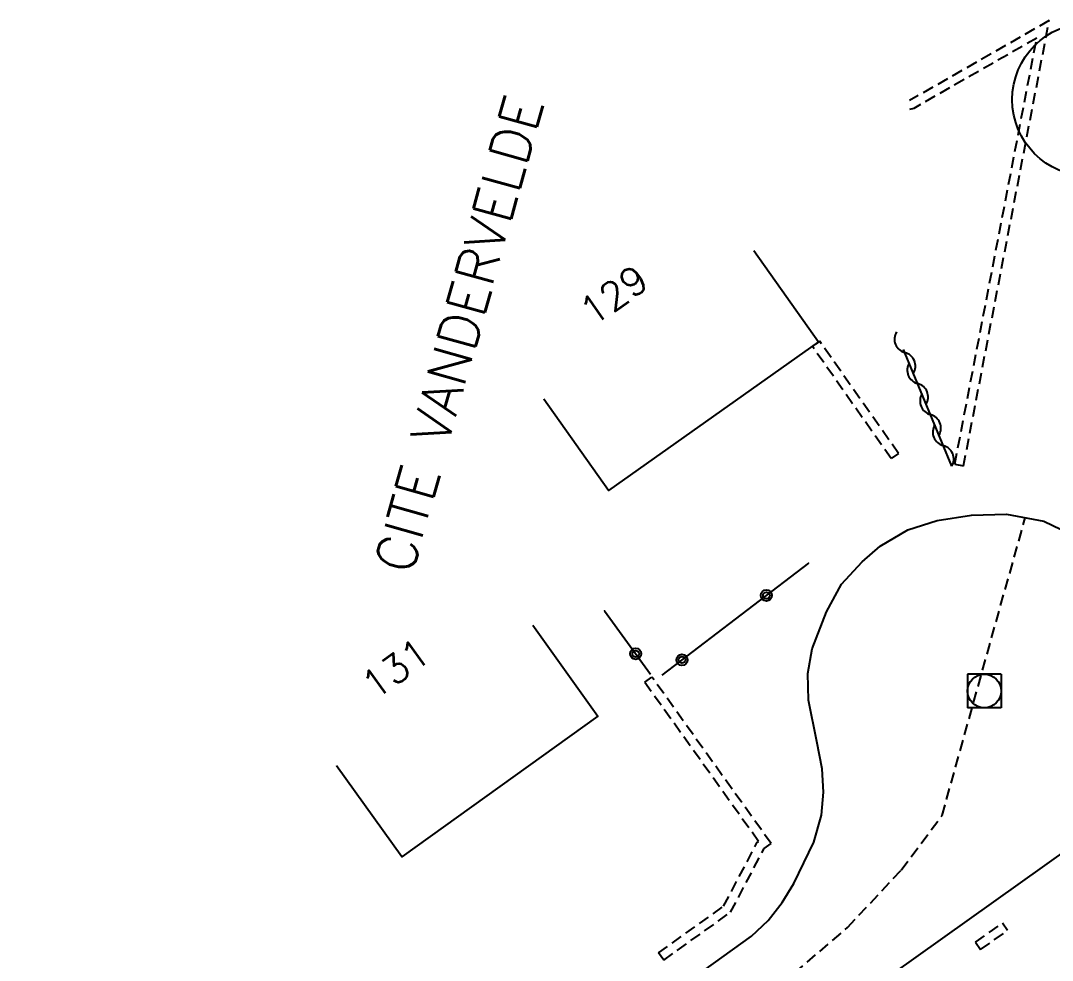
# Model space of a CAD drawing. Header units: millimetres. Extents: x 138000 to 139000, y 124000 to 124998.
# Drawn here: x 138052.34 to 138098.51, y 124737.58 to 124779.62 of the extents above; entities that cross this region are included whole.
import ezdxf
from ezdxf.enums import TextEntityAlignment as Align

# ---------------------------------------------------------------- set-up
doc = ezdxf.new("R2010")
doc.units = ezdxf.units.MM
doc.linetypes.add('DASHED', pattern=[0.75, 0.5, -0.25])
doc.layers.get('0').update_dxf_attribs({"linetype": 'CONTINUOUS'})
for name, color, linetype in [('W0001', 6, 'DASHED'), ('W0008', 7, 'CONTINUOUS'), ('W0100', 7, 'CONTINUOUS'), ('W0112', 1, 'DASHED'), ('W0310', 3, 'CONTINUOUS'), ('W0322', 7, 'CONTINUOUS'), ('W0420', 7, 'CONTINUOUS'), ('W0989', 7, 'CONTINUOUS'), ('W0991', 7, 'CONTINUOUS'), ('W1102', 7, 'CONTINUOUS')]:
    doc.layers.add(name, color=color, linetype=linetype)
doc.styles.get("Standard").update_dxf_attribs({"font": 'romans.shx', "width": 0.85})

# ---------------------------------------------------------------- blocks, each defined once
blk = doc.blocks.new('T420')
for p, q in [((0.75, 0.75), (-0.75, 0.75)), ((-0.75, 0.75), (-0.75, -0.75)), ((0.75, 0.75), (0.75, -0.75)), ((0.75, -0.75), (-0.75, -0.75))]:
    blk.add_line(p, q)
blk.add_ellipse((0, 0), major_axis=(-0.53, 0.53), ratio=1, start_param=3.926991, end_param=10.210176)
blk = doc.blocks.new('t322o')
at = {"color": 0, "linetype": 'Continuous'}
for radius in [0.25, 0.15]:
    blk.add_circle((0, 0), radius, dxfattribs=at)
blk = doc.blocks.new('t310o')
at = {"color": 0, "linetype": 'Continuous'}
for centre, start, end in [((-0.5, 0.375), 216.8699, 323.1304), ((0.5, -0.375), 36.8699, 143.1303)]:
    blk.add_arc(centre, 0.625, start, end, dxfattribs=at)

msp = doc.modelspace()

# ---------------------------------------------------------------- linework, layer by layer
at = {"layer": 'W0001'}
msp.add_lwpolyline([(138052.338, 124710.742), (138054.984, 124713.841), (138056.852, 124715.34), (138074.176, 124727.804), (138086.972, 124737.004), (138089.342, 124739.052), (138091.741, 124741.614), (138093.576, 124744.06), (138097.296, 124757.384)], dxfattribs=at)
at = {"layer": 'W0008'}
for points in [[(138076.164, 124732.283), (138085.041, 124738.663), (138085.798, 124739.363), (138086.419, 124740.165), (138086.946, 124741.019), (138087.836, 124742.869), (138088.182, 124744.075), (138088.268, 124745.11), (138088.211, 124746.148), (138087.973, 124747.375), (138087.604, 124749.228), (138087.568, 124750.416), (138087.756, 124751.526), (138088.403, 124753.173), (138089.077, 124754.419), (138089.997, 124755.418), (138090.804, 124756.118), (138092.041, 124756.837), (138093.349, 124757.266), (138094.887, 124757.503), (138096.465, 124757.544), (138098.128, 124757.223), (138099.65, 124756.495)], [(138100.447, 124743.454), (138080.985, 124729.6)]]:
    msp.add_lwpolyline(points, dxfattribs=at)
at = {"layer": 'W0100'}
for points in [[(138085.155, 124769.335), (138088.041, 124765.252), (138078.643, 124758.608), (138075.756, 124762.69), (138075.756, 124762.69), (138075.756, 124762.69), (138075.756, 124762.69), (138075.756, 124762.69), (138075.756, 124762.69), (138075.756, 124762.69), (138075.756, 124762.69), (138075.756, 124762.69), (138075.756, 124762.69), (138075.756, 124762.69), (138075.756, 124762.69), (138075.756, 124762.69), (138075.756, 124762.69), (138075.756, 124762.69), (138075.756, 124762.69), (138075.756, 124762.69), (138075.756, 124762.69), (138075.756, 124762.69), (138075.756, 124762.69), (138075.756, 124762.69), (138075.756, 124762.69), (138075.756, 124762.69), (138075.756, 124762.69), (138075.756, 124762.69), (138075.756, 124762.69), (138075.756, 124762.69), (138075.756, 124762.69), (138075.756, 124762.69), (138075.756, 124762.69), (138075.756, 124762.69), (138075.756, 124762.69), (138075.756, 124762.69), (138075.756, 124762.69), (138075.756, 124762.69), (138075.756, 124762.69), (138075.756, 124762.69), (138075.756, 124762.69), (138075.756, 124762.69), (138075.756, 124762.69), (138075.756, 124762.69), (138075.756, 124762.69), (138075.756, 124762.69), (138075.756, 124762.69), (138075.756, 124762.69), (138075.756, 124762.69), (138075.756, 124762.69), (138075.756, 124762.69), (138075.756, 124762.69), (138075.756, 124762.69), (138075.756, 124762.69), (138075.756, 124762.69), (138075.756, 124762.69), (138075.756, 124762.69), (138075.756, 124762.69), (138075.756, 124762.69), (138075.756, 124762.69), (138075.756, 124762.69), (138075.756, 124762.69), (138075.756, 124762.69), (138075.756, 124762.69), (138075.756, 124762.69), (138075.756, 124762.69), (138075.756, 124762.69), (138075.756, 124762.69), (138075.756, 124762.69), (138075.756, 124762.69), (138075.756, 124762.69), (138075.756, 124762.69), (138075.756, 124762.69), (138075.756, 124762.69), (138075.756, 124762.69), (138075.756, 124762.69), (138075.756, 124762.69), (138075.756, 124762.69), (138075.756, 124762.69), (138075.756, 124762.69), (138075.756, 124762.69), (138075.756, 124762.69), (138075.756, 124762.69), (138075.756, 124762.69), (138075.756, 124762.69), (138075.756, 124762.69), (138075.756, 124762.69), (138075.756, 124762.69), (138075.756, 124762.69), (138075.756, 124762.69), (138075.756, 124762.69), (138075.756, 124762.69), (138075.756, 124762.69), (138075.756, 124762.69), (138075.756, 124762.69), (138075.756, 124762.69), (138075.756, 124762.69), (138075.756, 124762.69), (138075.756, 124762.69), (138075.756, 124762.69), (138075.756, 124762.69), (138075.756, 124762.69), (138075.756, 124762.69), (138075.756, 124762.69), (138075.756, 124762.69), (138075.756, 124762.69), (138075.756, 124762.69), (138075.756, 124762.69), (138075.756, 124762.69), (138075.756, 124762.69), (138075.756, 124762.69), (138075.756, 124762.69), (138075.756, 124762.69), (138075.756, 124762.69), (138075.756, 124762.69), (138075.756, 124762.69), (138075.756, 124762.69), (138075.756, 124762.69), (138075.756, 124762.69), (138075.756, 124762.69)], [(138075.259, 124752.575), (138078.172, 124748.51), (138069.391, 124742.217), (138066.478, 124746.281), (138066.478, 124746.281), (138066.478, 124746.281), (138066.478, 124746.281), (138066.478, 124746.281), (138066.478, 124746.281), (138066.478, 124746.281), (138066.478, 124746.281), (138066.478, 124746.281), (138066.478, 124746.281), (138066.478, 124746.281), (138066.478, 124746.281), (138066.478, 124746.281), (138066.478, 124746.281), (138066.478, 124746.281), (138066.478, 124746.281), (138066.478, 124746.281), (138066.478, 124746.281), (138066.478, 124746.281), (138066.478, 124746.281), (138066.478, 124746.281), (138066.478, 124746.281), (138066.478, 124746.281), (138066.478, 124746.281), (138066.478, 124746.281), (138066.478, 124746.281), (138066.478, 124746.281), (138066.478, 124746.281), (138066.478, 124746.281), (138066.478, 124746.281), (138066.478, 124746.281), (138066.478, 124746.281), (138066.478, 124746.281), (138066.478, 124746.281), (138066.478, 124746.281), (138066.478, 124746.281), (138066.478, 124746.281), (138066.478, 124746.281), (138066.478, 124746.281), (138066.478, 124746.281), (138066.478, 124746.281), (138066.478, 124746.281), (138066.478, 124746.281), (138066.478, 124746.281), (138066.478, 124746.281), (138066.478, 124746.281), (138066.478, 124746.281), (138066.478, 124746.281), (138066.478, 124746.281), (138066.478, 124746.281), (138066.478, 124746.281), (138066.478, 124746.281), (138066.478, 124746.281), (138066.478, 124746.281), (138066.478, 124746.281), (138066.478, 124746.281), (138066.478, 124746.281), (138066.478, 124746.281), (138066.478, 124746.281), (138066.478, 124746.281), (138066.478, 124746.281), (138066.478, 124746.281), (138066.478, 124746.281), (138066.478, 124746.281), (138066.478, 124746.281), (138066.478, 124746.281), (138066.478, 124746.281), (138066.478, 124746.281), (138066.478, 124746.281), (138066.478, 124746.281), (138066.478, 124746.281), (138066.478, 124746.281), (138066.478, 124746.281), (138066.478, 124746.281), (138066.478, 124746.281), (138066.478, 124746.281), (138066.478, 124746.281), (138066.478, 124746.281), (138066.478, 124746.281), (138066.478, 124746.281), (138066.478, 124746.281), (138066.478, 124746.281), (138066.478, 124746.281), (138066.478, 124746.281), (138066.478, 124746.281), (138066.478, 124746.281), (138066.478, 124746.281), (138066.478, 124746.281), (138066.478, 124746.281), (138066.478, 124746.281), (138066.478, 124746.281), (138066.478, 124746.281), (138066.478, 124746.281), (138066.478, 124746.281), (138066.478, 124746.281), (138066.478, 124746.281), (138066.478, 124746.281), (138066.478, 124746.281), (138066.478, 124746.281), (138066.478, 124746.281), (138066.478, 124746.281), (138066.478, 124746.281), (138066.478, 124746.281), (138066.478, 124746.281), (138066.478, 124746.281), (138066.478, 124746.281), (138066.478, 124746.281), (138066.478, 124746.281), (138066.478, 124746.281), (138066.478, 124746.281), (138066.478, 124746.281), (138066.478, 124746.281), (138066.478, 124746.281), (138066.478, 124746.281), (138066.478, 124746.281), (138066.478, 124746.281), (138066.478, 124746.281)]]:
    msp.add_lwpolyline(points, dxfattribs=at)
at = {"layer": 'W0112'}
for points in [[(138094.536, 124759.699), (138098.371, 124779.623), (138092.111, 124776.044), (138092.111, 124776.044), (138092.111, 124776.044), (138092.111, 124776.044), (138092.111, 124776.044), (138092.111, 124776.044), (138092.111, 124776.044), (138092.111, 124776.044), (138092.111, 124776.044), (138092.111, 124776.044), (138092.111, 124776.044), (138092.111, 124776.044), (138092.111, 124776.044), (138092.111, 124776.044), (138092.111, 124776.044), (138092.111, 124776.044), (138092.111, 124776.044), (138092.111, 124776.044), (138092.111, 124776.044), (138092.111, 124776.044), (138092.111, 124776.044), (138092.111, 124776.044), (138092.111, 124776.044), (138092.111, 124776.044), (138092.111, 124776.044), (138092.111, 124776.044), (138092.111, 124776.044), (138092.111, 124776.044), (138092.111, 124776.044), (138092.111, 124776.044), (138092.111, 124776.044), (138092.111, 124776.044), (138092.111, 124776.044), (138092.111, 124776.044), (138092.111, 124776.044), (138092.111, 124776.044), (138092.111, 124776.044), (138092.111, 124776.044), (138092.111, 124776.044), (138092.111, 124776.044), (138092.111, 124776.044), (138092.111, 124776.044), (138092.111, 124776.044), (138092.111, 124776.044), (138092.111, 124776.044), (138092.111, 124776.044), (138092.111, 124776.044), (138092.111, 124776.044), (138092.111, 124776.044), (138092.111, 124776.044), (138092.111, 124776.044), (138092.111, 124776.044), (138092.111, 124776.044), (138092.111, 124776.044), (138092.111, 124776.044), (138092.111, 124776.044), (138092.111, 124776.044), (138092.111, 124776.044), (138092.111, 124776.044), (138092.111, 124776.044), (138092.111, 124776.044), (138092.111, 124776.044), (138092.111, 124776.044), (138092.111, 124776.044), (138092.111, 124776.044), (138092.111, 124776.044), (138092.111, 124776.044), (138092.111, 124776.044), (138092.111, 124776.044), (138092.111, 124776.044), (138092.111, 124776.044), (138092.111, 124776.044), (138092.111, 124776.044), (138092.111, 124776.044), (138092.111, 124776.044), (138092.111, 124776.044), (138092.111, 124776.044), (138092.111, 124776.044), (138092.111, 124776.044), (138092.111, 124776.044), (138092.111, 124776.044), (138092.111, 124776.044), (138092.111, 124776.044), (138092.111, 124776.044), (138092.111, 124776.044), (138092.111, 124776.044), (138092.111, 124776.044), (138092.111, 124776.044), (138092.111, 124776.044), (138092.111, 124776.044), (138092.111, 124776.044), (138092.111, 124776.044), (138092.111, 124776.044), (138092.111, 124776.044), (138092.111, 124776.044), (138092.111, 124776.044), (138092.111, 124776.044), (138092.111, 124776.044), (138092.111, 124776.044), (138092.111, 124776.044), (138092.111, 124776.044), (138092.111, 124776.044), (138092.111, 124776.044), (138092.111, 124776.044), (138092.111, 124776.044), (138092.111, 124776.044), (138092.111, 124776.044), (138092.111, 124776.044), (138092.111, 124776.044), (138092.111, 124776.044), (138092.111, 124776.044), (138092.111, 124776.044), (138092.111, 124776.044), (138092.111, 124776.044), (138092.111, 124776.044), (138092.111, 124776.044), (138092.111, 124776.044)], [(138094.143, 124759.775), (138097.814, 124778.844), (138092.31, 124775.697), (138092.111, 124775.644)], [(138091.625, 124760.262), (138091.298, 124760.032), (138087.771, 124765.051), (138087.935, 124765.166), (138087.935, 124765.166), (138087.935, 124765.166), (138087.935, 124765.166), (138087.935, 124765.166), (138087.935, 124765.166), (138087.935, 124765.166), (138087.935, 124765.166), (138087.935, 124765.166), (138087.935, 124765.166), (138087.935, 124765.166), (138087.935, 124765.166), (138087.935, 124765.166), (138087.935, 124765.166), (138087.935, 124765.166), (138087.935, 124765.166), (138087.935, 124765.166), (138087.935, 124765.166), (138087.935, 124765.166), (138087.935, 124765.166), (138087.935, 124765.166), (138087.935, 124765.166), (138087.935, 124765.166), (138087.935, 124765.166), (138087.935, 124765.166), (138087.935, 124765.166), (138087.935, 124765.166), (138087.935, 124765.166), (138087.935, 124765.166), (138087.935, 124765.166), (138087.935, 124765.166), (138087.935, 124765.166), (138087.935, 124765.166), (138087.935, 124765.166), (138087.935, 124765.166), (138087.935, 124765.166), (138087.935, 124765.166), (138087.935, 124765.166), (138087.935, 124765.166), (138087.935, 124765.166), (138087.935, 124765.166), (138087.935, 124765.166), (138087.935, 124765.166), (138087.935, 124765.166), (138087.935, 124765.166), (138087.935, 124765.166), (138087.935, 124765.166), (138087.935, 124765.166), (138087.935, 124765.166), (138087.935, 124765.166), (138087.935, 124765.166), (138087.935, 124765.166), (138087.935, 124765.166), (138087.935, 124765.166), (138087.935, 124765.166), (138087.935, 124765.166), (138087.935, 124765.166), (138087.935, 124765.166), (138087.935, 124765.166), (138087.935, 124765.166), (138087.935, 124765.166), (138087.935, 124765.166), (138087.935, 124765.166), (138087.935, 124765.166), (138087.935, 124765.166), (138087.935, 124765.166), (138087.935, 124765.166), (138087.935, 124765.166), (138087.935, 124765.166), (138087.935, 124765.166), (138087.935, 124765.166), (138087.935, 124765.166), (138087.935, 124765.166), (138087.935, 124765.166), (138087.935, 124765.166), (138087.935, 124765.166), (138087.935, 124765.166), (138087.935, 124765.166), (138087.935, 124765.166), (138087.935, 124765.166), (138087.935, 124765.166), (138087.935, 124765.166), (138087.935, 124765.166), (138087.935, 124765.166), (138087.935, 124765.166), (138087.935, 124765.166), (138087.935, 124765.166), (138087.935, 124765.166), (138087.935, 124765.166), (138087.935, 124765.166), (138087.935, 124765.166), (138087.935, 124765.166), (138087.935, 124765.166), (138087.935, 124765.166), (138087.935, 124765.166), (138087.935, 124765.166), (138087.935, 124765.166), (138087.935, 124765.166), (138087.935, 124765.166), (138087.935, 124765.166), (138087.935, 124765.166), (138087.935, 124765.166), (138087.935, 124765.166), (138087.935, 124765.166), (138087.935, 124765.166), (138087.935, 124765.166), (138087.935, 124765.166), (138087.935, 124765.166), (138087.935, 124765.166), (138087.935, 124765.166), (138087.935, 124765.166), (138087.935, 124765.166), (138087.935, 124765.166), (138087.935, 124765.166), (138087.935, 124765.166), (138087.935, 124765.166), (138087.935, 124765.166)], [(138091.625, 124760.262), (138088.098, 124765.281), (138087.935, 124765.166), (138087.935, 124765.166), (138087.935, 124765.166), (138087.935, 124765.166), (138087.935, 124765.166), (138087.935, 124765.166), (138087.935, 124765.166), (138087.935, 124765.166), (138087.935, 124765.166), (138087.935, 124765.166), (138087.935, 124765.166), (138087.935, 124765.166), (138087.935, 124765.166), (138087.935, 124765.166), (138087.935, 124765.166), (138087.935, 124765.166), (138087.935, 124765.166), (138087.935, 124765.166), (138087.935, 124765.166), (138087.935, 124765.166), (138087.935, 124765.166), (138087.935, 124765.166), (138087.935, 124765.166), (138087.935, 124765.166), (138087.935, 124765.166), (138087.935, 124765.166), (138087.935, 124765.166), (138087.935, 124765.166), (138087.935, 124765.166), (138087.935, 124765.166), (138087.935, 124765.166), (138087.935, 124765.166), (138087.935, 124765.166), (138087.935, 124765.166), (138087.935, 124765.166), (138087.935, 124765.166), (138087.935, 124765.166), (138087.935, 124765.166), (138087.935, 124765.166), (138087.935, 124765.166), (138087.935, 124765.166), (138087.935, 124765.166), (138087.935, 124765.166), (138087.935, 124765.166), (138087.935, 124765.166), (138087.935, 124765.166), (138087.935, 124765.166), (138087.935, 124765.166), (138087.935, 124765.166), (138087.935, 124765.166), (138087.935, 124765.166), (138087.935, 124765.166), (138087.935, 124765.166), (138087.935, 124765.166), (138087.935, 124765.166), (138087.935, 124765.166), (138087.935, 124765.166), (138087.935, 124765.166), (138087.935, 124765.166), (138087.935, 124765.166), (138087.935, 124765.166), (138087.935, 124765.166), (138087.935, 124765.166), (138087.935, 124765.166), (138087.935, 124765.166), (138087.935, 124765.166), (138087.935, 124765.166), (138087.935, 124765.166), (138087.935, 124765.166), (138087.935, 124765.166), (138087.935, 124765.166), (138087.935, 124765.166), (138087.935, 124765.166), (138087.935, 124765.166), (138087.935, 124765.166), (138087.935, 124765.166), (138087.935, 124765.166), (138087.935, 124765.166), (138087.935, 124765.166), (138087.935, 124765.166), (138087.935, 124765.166), (138087.935, 124765.166), (138087.935, 124765.166), (138087.935, 124765.166), (138087.935, 124765.166), (138087.935, 124765.166), (138087.935, 124765.166), (138087.935, 124765.166), (138087.935, 124765.166), (138087.935, 124765.166), (138087.935, 124765.166), (138087.935, 124765.166), (138087.935, 124765.166), (138087.935, 124765.166), (138087.935, 124765.166), (138087.935, 124765.166), (138087.935, 124765.166), (138087.935, 124765.166), (138087.935, 124765.166), (138087.935, 124765.166), (138087.935, 124765.166), (138087.935, 124765.166), (138087.935, 124765.166), (138087.935, 124765.166), (138087.935, 124765.166), (138087.935, 124765.166), (138087.935, 124765.166), (138087.935, 124765.166), (138087.935, 124765.166), (138087.935, 124765.166), (138087.935, 124765.166), (138087.935, 124765.166), (138087.935, 124765.166), (138087.935, 124765.166), (138087.935, 124765.166), (138087.935, 124765.166), (138087.935, 124765.166), (138087.935, 124765.166)], [(138094.143, 124759.775), (138094.536, 124759.699)], [(138081.117, 124737.593), (138080.885, 124737.918), (138083.799, 124740.002), (138085.304, 124742.862), (138085.363, 124742.903), (138080.267, 124750.021), (138080.592, 124750.254), (138080.592, 124750.254), (138080.592, 124750.254), (138080.592, 124750.254), (138080.592, 124750.254), (138080.592, 124750.254), (138080.592, 124750.254), (138080.592, 124750.254), (138080.592, 124750.254), (138080.592, 124750.254), (138080.592, 124750.254), (138080.592, 124750.254), (138080.592, 124750.254), (138080.592, 124750.254), (138080.592, 124750.254), (138080.592, 124750.254), (138080.592, 124750.254), (138080.592, 124750.254), (138080.592, 124750.254), (138080.592, 124750.254), (138080.592, 124750.254), (138080.592, 124750.254), (138080.592, 124750.254), (138080.592, 124750.254), (138080.592, 124750.254), (138080.592, 124750.254), (138080.592, 124750.254), (138080.592, 124750.254), (138080.592, 124750.254), (138080.592, 124750.254), (138080.592, 124750.254), (138080.592, 124750.254), (138080.592, 124750.254), (138080.592, 124750.254), (138080.592, 124750.254), (138080.592, 124750.254), (138080.592, 124750.254), (138080.592, 124750.254), (138080.592, 124750.254), (138080.592, 124750.254), (138080.592, 124750.254), (138080.592, 124750.254), (138080.592, 124750.254), (138080.592, 124750.254), (138080.592, 124750.254), (138080.592, 124750.254), (138080.592, 124750.254), (138080.592, 124750.254), (138080.592, 124750.254), (138080.592, 124750.254), (138080.592, 124750.254), (138080.592, 124750.254), (138080.592, 124750.254), (138080.592, 124750.254), (138080.592, 124750.254), (138080.592, 124750.254), (138080.592, 124750.254), (138080.592, 124750.254), (138080.592, 124750.254), (138080.592, 124750.254), (138080.592, 124750.254), (138080.592, 124750.254), (138080.592, 124750.254), (138080.592, 124750.254), (138080.592, 124750.254), (138080.592, 124750.254), (138080.592, 124750.254), (138080.592, 124750.254), (138080.592, 124750.254), (138080.592, 124750.254), (138080.592, 124750.254), (138080.592, 124750.254), (138080.592, 124750.254), (138080.592, 124750.254), (138080.592, 124750.254), (138080.592, 124750.254), (138080.592, 124750.254), (138080.592, 124750.254), (138080.592, 124750.254), (138080.592, 124750.254), (138080.592, 124750.254), (138080.592, 124750.254), (138080.592, 124750.254), (138080.592, 124750.254), (138080.592, 124750.254), (138080.592, 124750.254), (138080.592, 124750.254), (138080.592, 124750.254), (138080.592, 124750.254), (138080.592, 124750.254), (138080.592, 124750.254), (138080.592, 124750.254), (138080.592, 124750.254), (138080.592, 124750.254), (138080.592, 124750.254), (138080.592, 124750.254), (138080.592, 124750.254), (138080.592, 124750.254), (138080.592, 124750.254), (138080.592, 124750.254), (138080.592, 124750.254), (138080.592, 124750.254), (138080.592, 124750.254), (138080.592, 124750.254), (138080.592, 124750.254), (138080.592, 124750.254), (138080.592, 124750.254), (138080.592, 124750.254), (138080.592, 124750.254), (138080.592, 124750.254), (138080.592, 124750.254), (138080.592, 124750.254), (138080.592, 124750.254), (138080.592, 124750.254)], [(138081.117, 124737.593), (138084.109, 124739.732), (138085.613, 124742.59), (138085.924, 124742.808), (138080.592, 124750.254), (138080.592, 124750.254), (138080.592, 124750.254), (138080.592, 124750.254), (138080.592, 124750.254), (138080.592, 124750.254), (138080.592, 124750.254), (138080.592, 124750.254), (138080.592, 124750.254), (138080.592, 124750.254), (138080.592, 124750.254), (138080.592, 124750.254), (138080.592, 124750.254), (138080.592, 124750.254), (138080.592, 124750.254), (138080.592, 124750.254), (138080.592, 124750.254), (138080.592, 124750.254), (138080.592, 124750.254), (138080.592, 124750.254), (138080.592, 124750.254), (138080.592, 124750.254), (138080.592, 124750.254), (138080.592, 124750.254), (138080.592, 124750.254), (138080.592, 124750.254), (138080.592, 124750.254), (138080.592, 124750.254), (138080.592, 124750.254), (138080.592, 124750.254), (138080.592, 124750.254), (138080.592, 124750.254), (138080.592, 124750.254), (138080.592, 124750.254), (138080.592, 124750.254), (138080.592, 124750.254), (138080.592, 124750.254), (138080.592, 124750.254), (138080.592, 124750.254), (138080.592, 124750.254), (138080.592, 124750.254), (138080.592, 124750.254), (138080.592, 124750.254), (138080.592, 124750.254), (138080.592, 124750.254), (138080.592, 124750.254), (138080.592, 124750.254), (138080.592, 124750.254), (138080.592, 124750.254), (138080.592, 124750.254), (138080.592, 124750.254), (138080.592, 124750.254), (138080.592, 124750.254), (138080.592, 124750.254), (138080.592, 124750.254), (138080.592, 124750.254), (138080.592, 124750.254), (138080.592, 124750.254), (138080.592, 124750.254), (138080.592, 124750.254), (138080.592, 124750.254), (138080.592, 124750.254), (138080.592, 124750.254), (138080.592, 124750.254), (138080.592, 124750.254), (138080.592, 124750.254), (138080.592, 124750.254), (138080.592, 124750.254), (138080.592, 124750.254), (138080.592, 124750.254), (138080.592, 124750.254), (138080.592, 124750.254), (138080.592, 124750.254), (138080.592, 124750.254), (138080.592, 124750.254), (138080.592, 124750.254), (138080.592, 124750.254), (138080.592, 124750.254), (138080.592, 124750.254), (138080.592, 124750.254), (138080.592, 124750.254), (138080.592, 124750.254), (138080.592, 124750.254), (138080.592, 124750.254), (138080.592, 124750.254), (138080.592, 124750.254), (138080.592, 124750.254), (138080.592, 124750.254), (138080.592, 124750.254), (138080.592, 124750.254), (138080.592, 124750.254), (138080.592, 124750.254), (138080.592, 124750.254), (138080.592, 124750.254), (138080.592, 124750.254), (138080.592, 124750.254), (138080.592, 124750.254), (138080.592, 124750.254), (138080.592, 124750.254), (138080.592, 124750.254), (138080.592, 124750.254), (138080.592, 124750.254), (138080.592, 124750.254), (138080.592, 124750.254), (138080.592, 124750.254), (138080.592, 124750.254), (138080.592, 124750.254), (138080.592, 124750.254), (138080.592, 124750.254), (138080.592, 124750.254), (138080.592, 124750.254), (138080.592, 124750.254), (138080.592, 124750.254), (138080.592, 124750.254), (138080.592, 124750.254), (138080.592, 124750.254)], [(138095.067, 124738.39), (138096.28, 124739.249), (138096.28, 124739.249), (138096.28, 124739.249), (138096.28, 124739.249), (138096.28, 124739.249), (138096.28, 124739.249), (138096.28, 124739.249), (138096.28, 124739.249), (138096.28, 124739.249), (138096.28, 124739.249), (138096.28, 124739.249), (138096.28, 124739.249), (138096.28, 124739.249), (138096.28, 124739.249), (138096.28, 124739.249), (138096.28, 124739.249), (138096.28, 124739.249), (138096.28, 124739.249), (138096.28, 124739.249), (138096.28, 124739.249), (138096.28, 124739.249), (138096.28, 124739.249), (138096.28, 124739.249), (138096.28, 124739.249), (138096.28, 124739.249), (138096.28, 124739.249), (138096.28, 124739.249), (138096.28, 124739.249), (138096.28, 124739.249), (138096.28, 124739.249), (138096.28, 124739.249), (138096.28, 124739.249), (138096.28, 124739.249), (138096.28, 124739.249), (138096.28, 124739.249), (138096.28, 124739.249), (138096.28, 124739.249), (138096.28, 124739.249), (138096.28, 124739.249), (138096.28, 124739.249), (138096.28, 124739.249), (138096.28, 124739.249), (138096.28, 124739.249), (138096.28, 124739.249), (138096.28, 124739.249), (138096.28, 124739.249), (138096.28, 124739.249), (138096.28, 124739.249), (138096.28, 124739.249), (138096.28, 124739.249), (138096.28, 124739.249), (138096.28, 124739.249), (138096.28, 124739.249), (138096.28, 124739.249), (138096.28, 124739.249), (138096.28, 124739.249), (138096.28, 124739.249), (138096.28, 124739.249), (138096.28, 124739.249), (138096.28, 124739.249), (138096.28, 124739.249), (138096.28, 124739.249), (138096.28, 124739.249), (138096.28, 124739.249), (138096.28, 124739.249), (138096.28, 124739.249), (138096.28, 124739.249), (138096.28, 124739.249), (138096.28, 124739.249), (138096.28, 124739.249), (138096.28, 124739.249), (138096.28, 124739.249), (138096.28, 124739.249), (138096.28, 124739.249), (138096.28, 124739.249), (138096.28, 124739.249), (138096.28, 124739.249), (138096.28, 124739.249), (138096.28, 124739.249), (138096.28, 124739.249), (138096.28, 124739.249), (138096.28, 124739.249), (138096.28, 124739.249), (138096.28, 124739.249), (138096.28, 124739.249), (138096.28, 124739.249), (138096.28, 124739.249), (138096.28, 124739.249), (138096.28, 124739.249), (138096.28, 124739.249), (138096.28, 124739.249), (138096.28, 124739.249), (138096.28, 124739.249), (138096.28, 124739.249), (138096.28, 124739.249), (138096.28, 124739.249), (138096.28, 124739.249), (138096.28, 124739.249), (138096.28, 124739.249), (138096.28, 124739.249), (138096.28, 124739.249), (138096.28, 124739.249), (138096.28, 124739.249), (138096.28, 124739.249), (138096.28, 124739.249), (138096.28, 124739.249), (138096.28, 124739.249), (138096.28, 124739.249), (138096.28, 124739.249), (138096.28, 124739.249), (138096.28, 124739.249), (138096.28, 124739.249), (138096.28, 124739.249), (138096.28, 124739.249), (138096.28, 124739.249), (138096.28, 124739.249), (138096.28, 124739.249), (138096.28, 124739.249), (138096.28, 124739.249)], [(138095.067, 124738.39), (138095.298, 124738.064), (138096.511, 124738.923), (138096.28, 124739.249), (138096.28, 124739.249), (138096.28, 124739.249), (138096.28, 124739.249), (138096.28, 124739.249), (138096.28, 124739.249), (138096.28, 124739.249), (138096.28, 124739.249), (138096.28, 124739.249), (138096.28, 124739.249), (138096.28, 124739.249), (138096.28, 124739.249), (138096.28, 124739.249), (138096.28, 124739.249), (138096.28, 124739.249), (138096.28, 124739.249), (138096.28, 124739.249), (138096.28, 124739.249), (138096.28, 124739.249), (138096.28, 124739.249), (138096.28, 124739.249), (138096.28, 124739.249), (138096.28, 124739.249), (138096.28, 124739.249), (138096.28, 124739.249), (138096.28, 124739.249), (138096.28, 124739.249), (138096.28, 124739.249), (138096.28, 124739.249), (138096.28, 124739.249), (138096.28, 124739.249), (138096.28, 124739.249), (138096.28, 124739.249), (138096.28, 124739.249), (138096.28, 124739.249), (138096.28, 124739.249), (138096.28, 124739.249), (138096.28, 124739.249), (138096.28, 124739.249), (138096.28, 124739.249), (138096.28, 124739.249), (138096.28, 124739.249), (138096.28, 124739.249), (138096.28, 124739.249), (138096.28, 124739.249), (138096.28, 124739.249), (138096.28, 124739.249), (138096.28, 124739.249), (138096.28, 124739.249), (138096.28, 124739.249), (138096.28, 124739.249), (138096.28, 124739.249), (138096.28, 124739.249), (138096.28, 124739.249), (138096.28, 124739.249), (138096.28, 124739.249), (138096.28, 124739.249), (138096.28, 124739.249), (138096.28, 124739.249), (138096.28, 124739.249), (138096.28, 124739.249), (138096.28, 124739.249), (138096.28, 124739.249), (138096.28, 124739.249), (138096.28, 124739.249), (138096.28, 124739.249), (138096.28, 124739.249), (138096.28, 124739.249), (138096.28, 124739.249), (138096.28, 124739.249), (138096.28, 124739.249), (138096.28, 124739.249), (138096.28, 124739.249), (138096.28, 124739.249), (138096.28, 124739.249), (138096.28, 124739.249), (138096.28, 124739.249), (138096.28, 124739.249), (138096.28, 124739.249), (138096.28, 124739.249), (138096.28, 124739.249), (138096.28, 124739.249), (138096.28, 124739.249), (138096.28, 124739.249), (138096.28, 124739.249), (138096.28, 124739.249), (138096.28, 124739.249), (138096.28, 124739.249), (138096.28, 124739.249), (138096.28, 124739.249), (138096.28, 124739.249), (138096.28, 124739.249), (138096.28, 124739.249), (138096.28, 124739.249), (138096.28, 124739.249), (138096.28, 124739.249), (138096.28, 124739.249), (138096.28, 124739.249), (138096.28, 124739.249), (138096.28, 124739.249), (138096.28, 124739.249), (138096.28, 124739.249), (138096.28, 124739.249), (138096.28, 124739.249), (138096.28, 124739.249), (138096.28, 124739.249), (138096.28, 124739.249), (138096.28, 124739.249), (138096.28, 124739.249), (138096.28, 124739.249), (138096.28, 124739.249), (138096.28, 124739.249), (138096.28, 124739.249), (138096.28, 124739.249), (138096.28, 124739.249), (138096.28, 124739.249), (138096.28, 124739.249)]]:
    msp.add_lwpolyline(points, dxfattribs=at)
at = {"layer": 'W0310'}
msp.add_lwpolyline([(138094.01, 124759.687), (138091.855, 124764.914)], dxfattribs=at)
at = {"layer": 'W0322'}
for points in [[(138087.601, 124755.346), (138087.601, 124755.346), (138087.601, 124755.346), (138087.601, 124755.346), (138087.601, 124755.346), (138087.601, 124755.346), (138087.601, 124755.346), (138087.601, 124755.346), (138087.601, 124755.346), (138087.601, 124755.346), (138087.601, 124755.346), (138087.601, 124755.346), (138087.601, 124755.346), (138087.601, 124755.346), (138087.601, 124755.346), (138087.601, 124755.346), (138087.601, 124755.346), (138087.601, 124755.346), (138087.601, 124755.346), (138081.033, 124750.336)], [(138087.601, 124755.346), (138087.601, 124755.346), (138087.601, 124755.346), (138087.601, 124755.346), (138087.601, 124755.346), (138087.601, 124755.346), (138087.601, 124755.346), (138087.601, 124755.346), (138087.601, 124755.346), (138087.601, 124755.346), (138087.601, 124755.346), (138087.601, 124755.346), (138087.601, 124755.346), (138087.601, 124755.346), (138087.601, 124755.346), (138087.601, 124755.346), (138087.601, 124755.346), (138087.601, 124755.346), (138087.601, 124755.346), (138087.601, 124755.346), (138087.601, 124755.346), (138087.601, 124755.346), (138087.601, 124755.346), (138087.601, 124755.346), (138087.601, 124755.346), (138087.601, 124755.346), (138087.601, 124755.346), (138087.601, 124755.346), (138087.601, 124755.346), (138087.601, 124755.346), (138087.601, 124755.346), (138087.601, 124755.346), (138087.601, 124755.346), (138087.601, 124755.346), (138087.601, 124755.346), (138087.601, 124755.346), (138087.601, 124755.346), (138087.601, 124755.346), (138087.601, 124755.346), (138087.601, 124755.346), (138087.601, 124755.346), (138087.601, 124755.346), (138087.601, 124755.346), (138087.601, 124755.346), (138087.601, 124755.346), (138087.601, 124755.346), (138087.601, 124755.346), (138087.601, 124755.346), (138087.601, 124755.346), (138087.601, 124755.346), (138087.601, 124755.346), (138087.601, 124755.346), (138087.601, 124755.346), (138087.601, 124755.346), (138087.601, 124755.346), (138087.601, 124755.346), (138087.601, 124755.346), (138087.601, 124755.346), (138087.601, 124755.346), (138087.601, 124755.346), (138087.601, 124755.346), (138087.601, 124755.346), (138087.601, 124755.346), (138087.601, 124755.346), (138087.601, 124755.346), (138087.601, 124755.346), (138087.601, 124755.346), (138087.601, 124755.346), (138087.601, 124755.346), (138087.601, 124755.346), (138087.601, 124755.346), (138087.601, 124755.346), (138087.601, 124755.346), (138087.601, 124755.346), (138087.601, 124755.346), (138087.601, 124755.346), (138087.601, 124755.346), (138087.601, 124755.346), (138087.601, 124755.346), (138087.601, 124755.346), (138087.601, 124755.346), (138087.601, 124755.346), (138087.601, 124755.346), (138087.601, 124755.346), (138087.601, 124755.346), (138087.601, 124755.346), (138087.601, 124755.346), (138087.601, 124755.346), (138087.601, 124755.346), (138087.601, 124755.346), (138087.601, 124755.346), (138087.601, 124755.346), (138087.601, 124755.346), (138087.601, 124755.346), (138087.601, 124755.346), (138087.601, 124755.346), (138087.601, 124755.346), (138087.601, 124755.346), (138087.601, 124755.346), (138087.601, 124755.346), (138087.601, 124755.346)], [(138078.472, 124753.221), (138078.472, 124753.221), (138078.472, 124753.221), (138078.472, 124753.221), (138078.472, 124753.221), (138078.472, 124753.221), (138078.472, 124753.221), (138078.472, 124753.221), (138078.472, 124753.221), (138078.472, 124753.221), (138078.472, 124753.221), (138078.472, 124753.221), (138078.472, 124753.221), (138078.472, 124753.221), (138078.472, 124753.221), (138078.472, 124753.221), (138078.472, 124753.221), (138078.472, 124753.221), (138078.472, 124753.221), (138078.472, 124753.221), (138078.472, 124753.221), (138078.472, 124753.221), (138078.472, 124753.221), (138078.472, 124753.221), (138078.472, 124753.221), (138078.472, 124753.221), (138078.472, 124753.221), (138078.472, 124753.221), (138078.472, 124753.221), (138078.472, 124753.221), (138078.472, 124753.221), (138078.472, 124753.221), (138078.472, 124753.221), (138078.472, 124753.221), (138078.472, 124753.221), (138078.472, 124753.221), (138078.472, 124753.221), (138078.472, 124753.221), (138078.472, 124753.221), (138078.472, 124753.221), (138078.472, 124753.221), (138078.472, 124753.221), (138078.472, 124753.221), (138078.472, 124753.221), (138078.472, 124753.221), (138078.472, 124753.221), (138078.472, 124753.221), (138078.472, 124753.221), (138078.472, 124753.221), (138078.472, 124753.221), (138078.472, 124753.221), (138078.472, 124753.221), (138078.472, 124753.221), (138078.472, 124753.221), (138078.472, 124753.221), (138078.472, 124753.221), (138078.472, 124753.221), (138078.472, 124753.221), (138078.472, 124753.221), (138078.472, 124753.221), (138078.472, 124753.221), (138078.472, 124753.221), (138078.472, 124753.221), (138078.472, 124753.221), (138078.472, 124753.221), (138078.472, 124753.221), (138078.472, 124753.221), (138078.472, 124753.221), (138078.472, 124753.221), (138078.472, 124753.221), (138078.472, 124753.221), (138078.472, 124753.221), (138078.472, 124753.221), (138078.472, 124753.221), (138078.472, 124753.221), (138078.472, 124753.221), (138078.472, 124753.221), (138078.472, 124753.221), (138078.472, 124753.221), (138078.472, 124753.221), (138078.472, 124753.221), (138078.472, 124753.221), (138078.472, 124753.221), (138078.472, 124753.221), (138078.472, 124753.221), (138078.472, 124753.221), (138078.472, 124753.221), (138078.472, 124753.221), (138078.472, 124753.221), (138078.472, 124753.221), (138078.472, 124753.221), (138078.472, 124753.221), (138078.472, 124753.221), (138078.472, 124753.221), (138078.472, 124753.221), (138078.472, 124753.221), (138078.472, 124753.221), (138078.472, 124753.221), (138078.472, 124753.221), (138078.472, 124753.221), (138078.472, 124753.221)], [(138078.472, 124753.221), (138078.472, 124753.221), (138078.472, 124753.221), (138078.472, 124753.221), (138078.472, 124753.221), (138078.472, 124753.221), (138078.472, 124753.221), (138078.472, 124753.221), (138078.472, 124753.221), (138078.472, 124753.221), (138078.472, 124753.221), (138078.472, 124753.221), (138078.472, 124753.221), (138078.472, 124753.221), (138078.472, 124753.221), (138078.472, 124753.221), (138078.472, 124753.221), (138078.472, 124753.221), (138078.472, 124753.221), (138080.522, 124750.387)]]:
    msp.add_lwpolyline(points, dxfattribs=at)
at = {"layer": 'W1102'}
msp.add_circle((138100.14, 124776.09), 3.424, dxfattribs=at)

# ---------------------------------------------------------------- block references
at = {"layer": 'W0310', "rotation": 112.4054153745033}
for p in [(138091.914, 124764.772), (138092.485, 124763.385), (138093.057, 124761.998), (138093.629, 124760.612)]:
    msp.add_blockref('t310o', p, dxfattribs=at)
at = {"layer": 'W0322'}
for p, rotation in [((138085.713, 124753.906), 217.3359032462878), ((138079.864, 124751.297), 305.8804308713939), ((138081.936, 124751.025), 217.3359032462878)]:
    msp.add_blockref('t322o', p, dxfattribs=dict(at, rotation=rotation))
at = {"layer": 'W0420'}
msp.add_blockref('T420', (138095.467, 124749.632), dxfattribs=at)

# ---------------------------------------------------------------- texts
at = {"layer": 'W0989'}
msp.add_text('CITE VANDERVELDE', height=1.75, rotation=74.3962, dxfattribs=at).set_placement((138071.944, 124765.604), align=Align.MIDDLE)
at = {"layer": 'W0991'}
for s, rotation, p in [('129', 35.2559, (138078.886, 124767.352)), ('131', 35.6277, (138069.12, 124750.635))]:
    msp.add_text(s, height=1.25, rotation=rotation, dxfattribs=at).set_placement(p, align=Align.MIDDLE)

doc.saveas('drawing.dxf')
